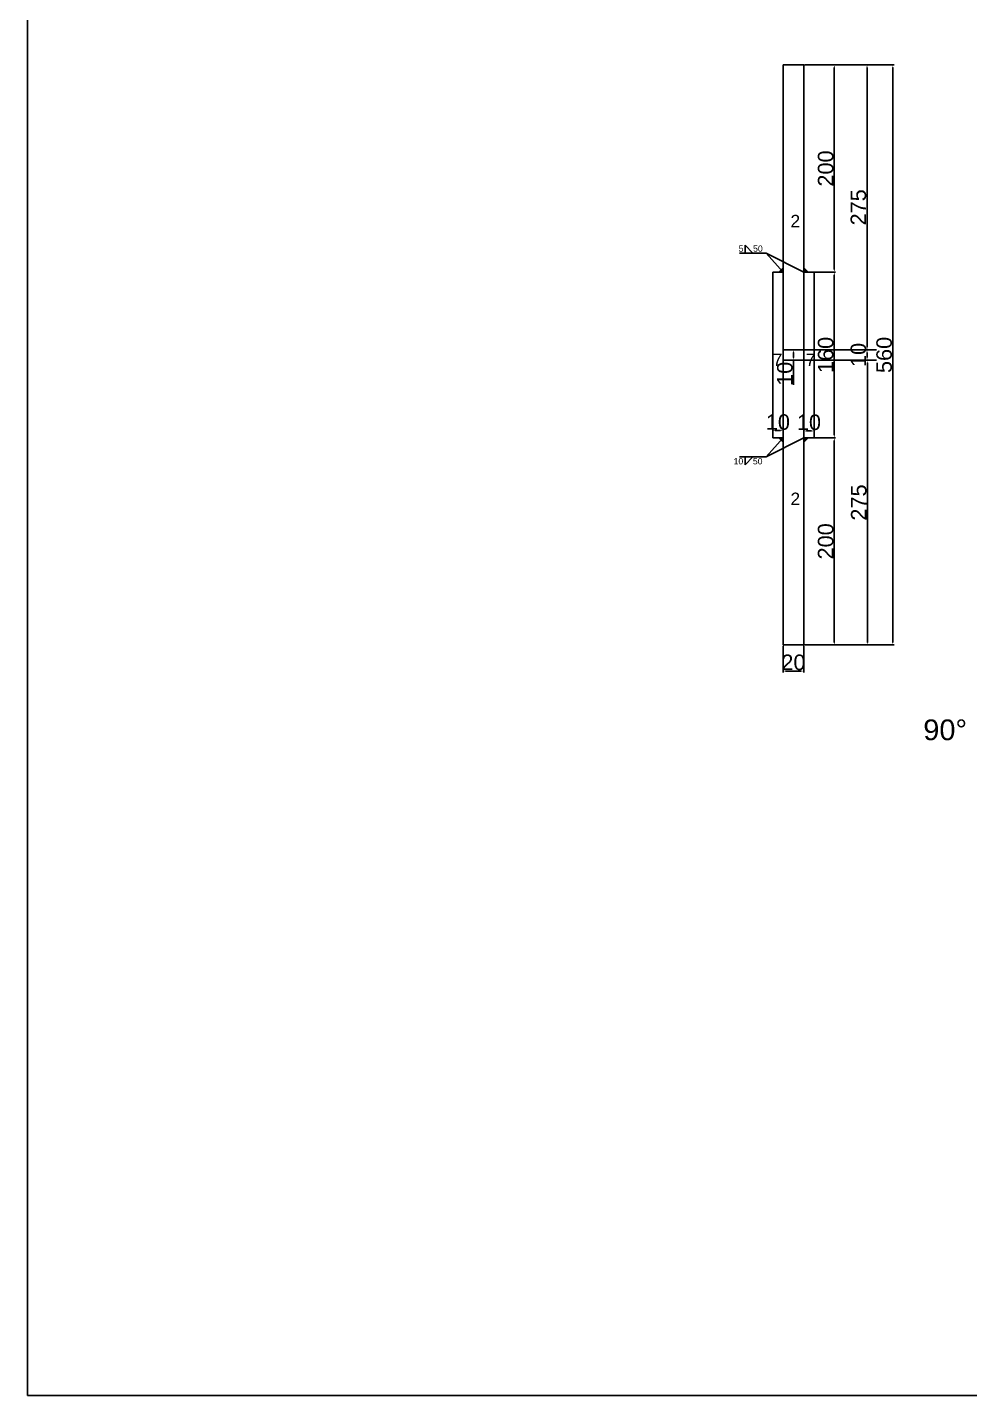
# Model space of a CAD drawing. Header units: millimetres. Extents: x 9380 to 24185, y -971 to 4358.
# Drawn here: x 14772 to 15682, y -971 to 350 of the extents above; entities that cross this region are included whole.
import ezdxf

# ---------------------------------------------------------------- set-up
doc = ezdxf.new("R2010")
doc.units = ezdxf.units.MM
for name, color, linetype in [('尺寸标注', 6, 'Continuous'), ('标号', 4, 'Continuous'), ('焊缝', 250, 'Continuous')]:
    doc.layers.add(name, color=color, linetype=linetype)
doc.styles.get("Standard").update_dxf_attribs({"font": 'arial.ttf'})
doc.dimstyles.new('ISO-25-JHF', dxfattribs={"dimtxt": 15, "dimasz": 2.5, "dimexe": 1.25, "dimexo": 0.625, "dimtad": 1, "dimtxsty": 'Standard', "dimcen": 2.5, "dimadec": 0, "dimazin": 0, "dimtfac": 1, "dimtmove": 0, "dimatfit": 3, "dimfxl": 1, "dimarcsym": 0})

# ---------------------------------------------------------------- blocks, each defined once
blk = doc.blocks.new('*D946')
at = {"layer": 'Defpoints', "color": 0, "transparency": 16777216}
for p in [(15502, -246.7), (15522, -246.7), (15522, -271.9)]:
    blk.add_point(p, dxfattribs=at)
at = {"layer": '尺寸标注', "color": 0, "lineweight": -2, "transparency": 16777216}
for p, q in [((15502, -247.4), (15502, -273.2)), ((15522, -247.4), (15522, -273.2)), ((15504.5, -271.9), (15519.5, -271.9))]:
    blk.add_line(p, q, dxfattribs=at)
at = {"layer": '尺寸标注', "color": 0, "transparency": 16777216}
for points in [[(15504.5, -271.5), (15504.5, -272.3), (15502, -271.9)], [(15519.5, -271.5), (15519.5, -272.3), (15522, -271.9)]]:
    blk.add_solid(points, dxfattribs=at)
at = {"layer": '尺寸标注', "color": 0, "transparency": 16777216, "insert": (15512, -263.6), "char_height": 15, "attachment_point": 5}
blk.add_mtext('20', dxfattribs=at)
blk = doc.blocks.new('*D947')
at = {"layer": 'Defpoints', "color": 0, "transparency": 16777216}
for p in [(15492, -46.7), (15502, -39.8), (15502, -46.7)]:
    blk.add_point(p, dxfattribs=at)
at = {"layer": '尺寸标注', "color": 0, "lineweight": -2, "transparency": 16777216}
for p, q in [((15492, -46.1), (15492, -38.6)), ((15502, -46.1), (15502, -38.6)), ((15494.5, -39.8), (15499.5, -39.8))]:
    blk.add_line(p, q, dxfattribs=at)
at = {"layer": '尺寸标注', "color": 0, "transparency": 16777216}
for points in [[(15494.5, -39.4), (15494.5, -40.3), (15492, -39.8)], [(15499.5, -39.4), (15499.5, -40.3), (15502, -39.8)]]:
    blk.add_solid(points, dxfattribs=at)
at = {"layer": '尺寸标注', "color": 0, "transparency": 16777216, "insert": (15497, -31.6), "char_height": 15, "attachment_point": 5}
blk.add_mtext('10', dxfattribs=at)
blk = doc.blocks.new('*D948')
at = {"layer": 'Defpoints', "color": 0, "transparency": 16777216}
for p in [(15522, -46.7), (15532, -40.1), (15532, -46.7)]:
    blk.add_point(p, dxfattribs=at)
at = {"layer": '尺寸标注', "color": 0, "lineweight": -2, "transparency": 16777216}
for p, q in [((15522, -46.1), (15522, -38.8)), ((15532, -46.1), (15532, -38.8)), ((15524.5, -40.1), (15529.5, -40.1))]:
    blk.add_line(p, q, dxfattribs=at)
at = {"layer": '尺寸标注', "color": 0, "transparency": 16777216}
for points in [[(15524.5, -39.6), (15524.5, -40.5), (15522, -40.1)], [(15529.5, -39.6), (15529.5, -40.5), (15532, -40.1)]]:
    blk.add_solid(points, dxfattribs=at)
at = {"layer": '尺寸标注', "color": 0, "transparency": 16777216, "insert": (15527, -31.8), "char_height": 15, "attachment_point": 5}
blk.add_mtext('10', dxfattribs=at)
blk = doc.blocks.new('*D949')
at = {"layer": 'Defpoints', "color": 0, "transparency": 16777216}
for p in [(15522, 313.3), (15522, 113.3), (15551.5, 113.3)]:
    blk.add_point(p, dxfattribs=at)
at = {"layer": '尺寸标注', "color": 0, "lineweight": -2, "transparency": 16777216}
for p, q in [((15522.7, 313.3), (15552.8, 313.3)), ((15551.5, 310.8), (15551.5, 115.8)), ((15522.7, 113.3), (15552.8, 113.3))]:
    blk.add_line(p, q, dxfattribs=at)
at = {"layer": '尺寸标注', "color": 0, "transparency": 16777216}
for points in [[(15551.1, 310.8), (15551.9, 310.8), (15551.5, 313.3)], [(15551.1, 115.8), (15551.9, 115.8), (15551.5, 113.3)]]:
    blk.add_solid(points, dxfattribs=at)
at = {"layer": '尺寸标注', "color": 0, "transparency": 16777216, "insert": (15543.2, 213.3), "char_height": 15, "attachment_point": 5, "rotation": 90}
blk.add_mtext('200', dxfattribs=at)
blk = doc.blocks.new('*D950')
at = {"layer": 'Defpoints', "color": 0, "transparency": 16777216}
for p in [(15532, 113.3), (15532, -46.7), (15551.5, -46.7)]:
    blk.add_point(p, dxfattribs=at)
at = {"layer": '尺寸标注', "color": 0, "lineweight": -2, "transparency": 16777216}
for p, q in [((15532.7, 113.3), (15552.8, 113.3)), ((15551.5, 110.8), (15551.5, -44.2)), ((15532.7, -46.7), (15552.8, -46.7))]:
    blk.add_line(p, q, dxfattribs=at)
at = {"layer": '尺寸标注', "color": 0, "transparency": 16777216}
for points in [[(15551.1, 110.8), (15551.9, 110.8), (15551.5, 113.3)], [(15551.1, -44.2), (15551.9, -44.2), (15551.5, -46.7)]]:
    blk.add_solid(points, dxfattribs=at)
at = {"layer": '尺寸标注', "color": 0, "transparency": 16777216, "insert": (15543.2, 33.3), "char_height": 15, "attachment_point": 5, "rotation": 90}
blk.add_mtext('160', dxfattribs=at)
blk = doc.blocks.new('*D951')
at = {"layer": 'Defpoints', "color": 0, "transparency": 16777216}
for p in [(15522, -46.7), (15522, -246.7), (15551.5, -246.7)]:
    blk.add_point(p, dxfattribs=at)
at = {"layer": '尺寸标注', "color": 0, "lineweight": -2, "transparency": 16777216}
for p, q in [((15522.7, -46.7), (15552.8, -46.7)), ((15551.5, -49.2), (15551.5, -244.2)), ((15522.7, -246.7), (15552.8, -246.7))]:
    blk.add_line(p, q, dxfattribs=at)
at = {"layer": '尺寸标注', "color": 0, "transparency": 16777216}
for points in [[(15551.1, -49.2), (15551.9, -49.2), (15551.5, -46.7)], [(15551.1, -244.2), (15551.9, -244.2), (15551.5, -246.7)]]:
    blk.add_solid(points, dxfattribs=at)
at = {"layer": '尺寸标注', "color": 0, "transparency": 16777216, "insert": (15543.2, -146.7), "char_height": 15, "attachment_point": 5, "rotation": 90}
blk.add_mtext('200', dxfattribs=at)
blk = doc.blocks.new('*D808')
at = {"layer": 'Defpoints', "color": 0, "transparency": 16777216}
for p in [(15522.7, 313.3), (15522.7, -246.7), (15608, -246.7)]:
    blk.add_point(p, dxfattribs=at)
at = {"layer": '尺寸标注', "color": 0, "lineweight": -2, "transparency": 16777216}
for p, q in [((15523.3, 313.3), (15609.2, 313.3)), ((15608, 310.8), (15608, -244.2)), ((15523.3, -246.7), (15609.2, -246.7))]:
    blk.add_line(p, q, dxfattribs=at)
at = {"layer": '尺寸标注', "color": 0, "transparency": 16777216}
for points in [[(15607.6, 310.8), (15608.4, 310.8), (15608, 313.3)], [(15607.6, -244.2), (15608.4, -244.2), (15608, -246.7)]]:
    blk.add_solid(points, dxfattribs=at)
at = {"layer": '尺寸标注', "color": 0, "transparency": 16777216, "insert": (15599.7, 33.3), "char_height": 15, "attachment_point": 5, "rotation": 90}
blk.add_mtext('560', dxfattribs=at)
blk = doc.blocks.new('*D952')
at = {"layer": 'Defpoints', "color": 0, "transparency": 16777216}
for p in [(15512, 28.3), (15522, 38.3), (15522, 28.3)]:
    blk.add_point(p, dxfattribs=at)
at = {"layer": '尺寸标注', "color": 0, "lineweight": -2, "transparency": 16777216}
for p, q in [((15521.4, 38.3), (15510.8, 38.3)), ((15521.4, 28.3), (15510.8, 28.3)), ((15512, 35.8), (15512, 30.8)), ((15512, 28.3), (15512, 4.5))]:
    blk.add_line(p, q, dxfattribs=at)
at = {"layer": '尺寸标注', "color": 0, "transparency": 16777216}
for points in [[(15511.6, 35.8), (15512.5, 35.8), (15512, 38.3)], [(15511.6, 30.8), (15512.5, 30.8), (15512, 28.3)]]:
    blk.add_solid(points, dxfattribs=at)
at = {"layer": '尺寸标注', "color": 0, "transparency": 16777216, "insert": (15503.8, 15.1), "char_height": 15, "attachment_point": 5, "rotation": 90}
blk.add_mtext('10', dxfattribs=at)
blk = doc.blocks.new('*D809')
at = {"layer": 'Defpoints', "color": 0, "transparency": 16777216}
for p in [(15522, 313.3), (15522, 38.3), (15583.1, 38.3)]:
    blk.add_point(p, dxfattribs=at)
at = {"layer": '尺寸标注', "color": 0, "lineweight": -2, "transparency": 16777216}
for p, q in [((15522.7, 313.3), (15584.3, 313.3)), ((15583.1, 310.8), (15583.1, 40.8)), ((15522.7, 38.3), (15584.3, 38.3))]:
    blk.add_line(p, q, dxfattribs=at)
at = {"layer": '尺寸标注', "color": 0, "transparency": 16777216}
for points in [[(15582.6, 310.8), (15583.5, 310.8), (15583.1, 313.3)], [(15582.6, 40.8), (15583.5, 40.8), (15583.1, 38.3)]]:
    blk.add_solid(points, dxfattribs=at)
at = {"layer": '尺寸标注', "color": 0, "transparency": 16777216, "insert": (15574.8, 175.8), "char_height": 15, "attachment_point": 5, "rotation": 90}
blk.add_mtext('275', dxfattribs=at)
blk = doc.blocks.new('*D810')
at = {"layer": 'Defpoints', "color": 0, "transparency": 16777216}
for p in [(15583.1, 28.3), (15593.1, 38.3), (15593.1, 28.3)]:
    blk.add_point(p, dxfattribs=at)
at = {"layer": '尺寸标注', "color": 0, "lineweight": -2, "transparency": 16777216}
for p, q in [((15592.4, 38.3), (15581.8, 38.3)), ((15592.4, 28.3), (15581.8, 28.3)), ((15583.1, 35.8), (15583.1, 30.8))]:
    blk.add_line(p, q, dxfattribs=at)
at = {"layer": '尺寸标注', "color": 0, "transparency": 16777216}
for points in [[(15582.6, 35.8), (15583.5, 35.8), (15583.1, 38.3)], [(15582.6, 30.8), (15583.5, 30.8), (15583.1, 28.3)]]:
    blk.add_solid(points, dxfattribs=at)
at = {"layer": '尺寸标注', "color": 0, "transparency": 16777216, "insert": (15574.8, 33.3), "char_height": 15, "attachment_point": 5, "rotation": 90}
blk.add_mtext('10', dxfattribs=at)
blk = doc.blocks.new('*D953')
at = {"layer": 'Defpoints', "color": 0, "transparency": 16777216}
for p in [(15522, 28.3), (15522, -246.7), (15583.5, -246.7)]:
    blk.add_point(p, dxfattribs=at)
at = {"layer": '尺寸标注', "color": 0, "lineweight": -2, "transparency": 16777216}
for p, q in [((15522.7, 28.3), (15584.7, 28.3)), ((15583.5, 25.8), (15583.5, -244.2)), ((15522.7, -246.7), (15584.7, -246.7))]:
    blk.add_line(p, q, dxfattribs=at)
at = {"layer": '尺寸标注', "color": 0, "transparency": 16777216}
for points in [[(15583.1, 25.8), (15583.9, 25.8), (15583.5, 28.3)], [(15583.1, -244.2), (15583.9, -244.2), (15583.5, -246.7)]]:
    blk.add_solid(points, dxfattribs=at)
at = {"layer": '尺寸标注', "color": 0, "transparency": 16777216, "insert": (15575.2, -109.2), "char_height": 15, "attachment_point": 5, "rotation": 90}
blk.add_mtext('275', dxfattribs=at)

msp = doc.modelspace()

# ---------------------------------------------------------------- hatches: boundary and pattern name
at = {"layer": '焊缝'}
h = msp.add_hatch(color=250, dxfattribs=at)
h.dxf.hatch_style = 1
h.paths.add_polyline_path([(15502.044, 118.268), (15497.044, 113.268), (15502.044, 113.268)])
h = msp.add_hatch(color=250, dxfattribs=at)
h.dxf.hatch_style = 1
h.paths.add_polyline_path([(15522.044, 118.268), (15527.044, 113.268), (15522.044, 113.268)])
h = msp.add_hatch(color=250, dxfattribs=at)
h.dxf.hatch_style = 1
h.paths.add_polyline_path([(15502.044, -51.732), (15497.044, -46.732), (15502.044, -46.732)])
h = msp.add_hatch(color=250, dxfattribs=at)
h.dxf.hatch_style = 1
h.paths.add_polyline_path([(15522.044, -51.732), (15527.044, -46.732), (15522.044, -46.732)])

# ---------------------------------------------------------------- linework, layer by layer
for p, q in [((14772.062, 4358.244), (14772.062, -971.491)), ((15502.044, 313.268), (15522.044, 313.268)), ((15502.044, 313.268), (15502.044, 38.268)), ((15522.044, 313.268), (15522.044, 38.268)), ((15502.044, 113.268), (15492.044, 113.268)), ((15492.044, 113.268), (15492.044, -46.732)), ((15497.044, 113.268), (15502.044, 113.268)), ((15522.044, 113.268), (15532.044, 113.268)), ((15532.044, 113.268), (15532.044, -46.732)), ((15522.044, 38.268), (15502.044, 38.268)), ((15502.044, 38.268), (15502.044, 28.268)), ((15522.044, 28.268), (15502.044, 28.268)), ((15502.044, -246.732), (15502.044, 28.268)), ((15522.044, 38.268), (15522.044, 28.268)), ((15522.044, -246.732), (15522.044, 28.268)), ((15492.044, -46.732), (15502.044, -46.732)), ((15532.044, -46.732), (15522.044, -46.732)), ((15502.044, -246.732), (15522.044, -246.732)), ((14772.062, -971.491), (24184.578, -971.491))]:
    msp.add_line(p, q)
at = {"layer": '尺寸标注'}
for p, q in [((15465.54, 131.458), (15465.54, 139.222)), ((15465.54, 139.222), (15472.772, 131.458)), ((15485.653, 131.458), (15459.89, 131.458)), ((15502.044, 113.268), (15485.653, 131.458)), ((15485.653, 131.458), (15522.044, 113.268)), ((15502.044, -46.732), (15485.653, -64.922)), ((15485.653, -64.922), (15522.044, -46.732)), ((15485.653, -64.922), (15459.89, -64.922)), ((15465.54, -64.922), (15465.54, -72.686)), ((15465.54, -72.686), (15472.772, -64.922))]:
    msp.add_line(p, q, dxfattribs=at)

# ---------------------------------------------------------------- texts
at = {"insert": (15637.45, -318.661), "char_height": 20, "attachment_point": 1}
msp.add_mtext_dynamic_manual_height_columns('90° ', width=70.10425, gutter_width=12.5, heights=[0], dxfattribs=at)
at = {"layer": '尺寸标注', "char_height": 6}
for s, insert, attachment_point in [('5    50', (15459.07, 138.975), 1), ('\\pt0;10    50', (15454.198, -72.439), 7)]:
    msp.add_mtext_dynamic_manual_height_columns(s, width=68.30832, gutter_width=12.5, heights=[0], dxfattribs=dict(at, insert=insert, attachment_point=attachment_point))
at = {"layer": '标号', "char_height": 12, "attachment_point": 7}
for s, insert in [('2 ', (15509.18, 156.557)), ('7 ', (15492.044, 22.621)), ('7 ', (15523.865, 22.52)), ('2 ', (15509.18, -111.616))]:
    msp.add_mtext_dynamic_manual_height_columns(s, width=70.10425, gutter_width=12.5, heights=[0], dxfattribs=dict(at, insert=insert))

# ---------------------------------------------------------------- dimensions: what is measured, and where the dimension line sits
at = {"layer": '尺寸标注'}
for p1, p2, distance, picture, middle in [((15522.044, 313.268), (15522.044, 113.268), 29.467, '*D949', (15543.228, 213.268)), ((15522.044, 313.268), (15522.044, 38.268), 61.016, '*D809', (15574.777, 175.768)), ((15532.044, 113.268), (15532.044, -46.732), 19.467, '*D950', (15543.228, 33.268)), ((15522.044, 38.268), (15522.044, 28.268), -10, '*D952', (15503.761, 15.131)), ((15522.044, 28.268), (15522.044, -246.732), 61.433, '*D953', (15575.194, -109.232)), ((15522.044, -46.732), (15522.044, -246.732), 29.467, '*D951', (15543.228, -146.732))]:
    dim = msp.add_aligned_dim(p1=p1, p2=p2, distance=distance, dimstyle='ISO-25-JHF', dxfattribs=at)
    dim.commit()
    dim.dimension.update_dxf_attribs({"geometry": picture, "text_midpoint": middle})
for base, p1, p2, angle, picture, middle in [((15607.968, -246.732), (15522.669, 313.268), (15522.669, -246.732), 270, '*D808', (15607.968, 33.268)), ((15583.061, 28.268), (15593.061, 38.268), (15593.061, 28.268), 270, '*D810', (15583.061, 33.268)), ((15502.044, -39.849), (15492.044, -46.732), (15502.044, -46.732), 0, '*D947', (15497.044, -39.849)), ((15532.044, -40.063), (15522.044, -46.732), (15532.044, -46.732), 0, '*D948', (15527.044, -40.063)), ((15522.044, -271.93), (15502.044, -246.732), (15522.044, -246.732), 0, '*D946', (15512.044, -271.93))]:
    dim = msp.add_linear_dim(base=base, p1=p1, p2=p2, angle=angle, dimstyle='ISO-25-JHF', dxfattribs=at)
    dim.commit()
    dim.dimension.update_dxf_attribs({"geometry": picture, "text_midpoint": middle, "dimtype": 161})

doc.saveas('drawing.dxf')
